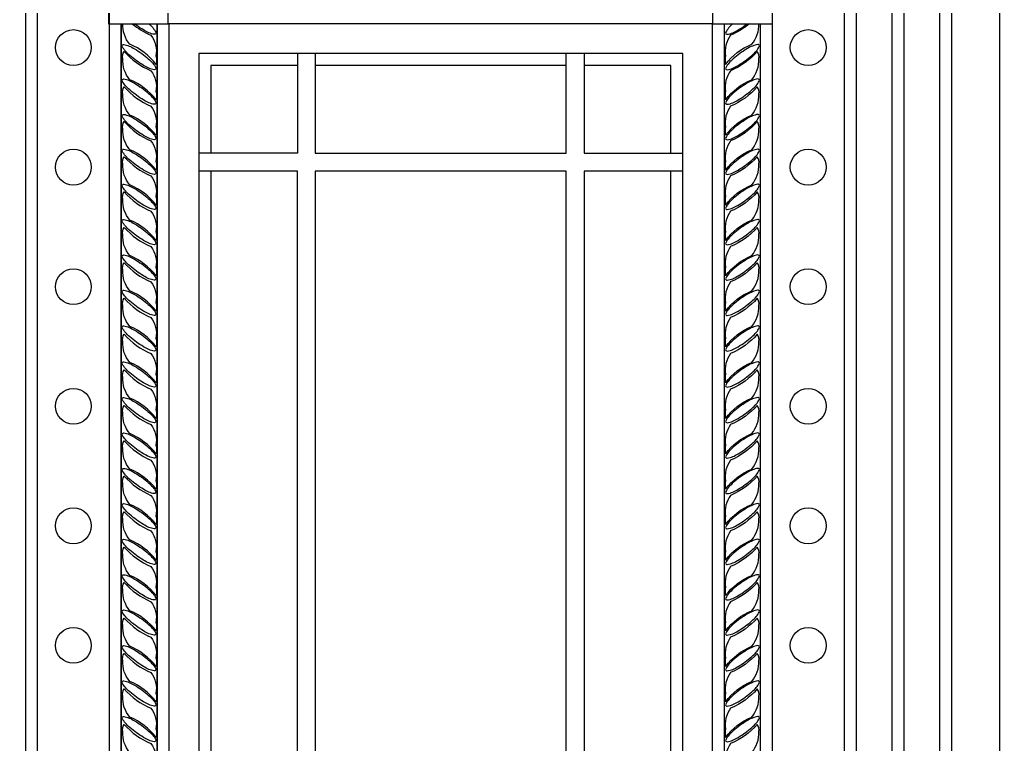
# Model space of a CAD drawing. Header units: metres. Extents: x 44449 to 46091, y 575 to 3618.
# Drawn here: x 45270 to 46091, y 1953 to 2560 of the extents above; entities that cross this region are included whole.
import ezdxf

# ---------------------------------------------------------------- set-up
doc = ezdxf.new("R2010")
doc.units = ezdxf.units.M
for name, color, linetype in [('1', 3, 'Continuous'), ('6', 3, 'Continuous'), ('7', 7, 'Continuous')]:
    doc.layers.add(name, color=color, linetype=linetype)

# ---------------------------------------------------------------- blocks, each defined once
blk = doc.blocks.new('FH01F017')
at = {"layer": '1'}
for p, q in [((1072.5, 2612.96), (1072.5, 169)), ((1176.5, 1098.5), (1176.5, 2574)), ((1176.5, 2574), (1176.5, 1098.5)), ((1215.5, 1098.5), (1215.5, 2574)), ((1215.5, 2574), (1215.5, 1098.5)), ((1833, 1098.5), (1833, 2574)), ((1872, 1098.5), (1872, 2574))]:
    blk.add_line(p, q, dxfattribs=at)
for points in [[(52, 0), (52, 3646.24, -0.18), (2080, 3646.24), (2080, 0)], [(65, 0), (65, 3637.28, -0.18), (2067, 3637.28), (2067, 0)], [(104, 0), (104, 3610.22, -0.18), (2028, 3610.22), (2028, 0)], [(117, 0), (117, 3601.14, -0.18), (2015, 3601.14), (2015, 0)]]:
    blk.add_lwpolyline(points, format="xyb", dxfattribs=at)
for points in [[(169, 0), (169, 2717), (1963, 2717), (1963, 0)], [(1368.25, 2528.5), (1274, 2528.5), (1274, 2433.18)], [(1660.75, 2528.5), (1387.75, 2528.5)], [(1774.5, 2433.18), (1774.5, 2528.5), (1680.25, 2528.5)], [(1274, 2413.68), (1274, 1258.82)], [(1774.5, 1258.82), (1774.5, 2413.68)]]:
    blk.add_lwpolyline(points, dxfattribs=at)
for centre in [(1124.5, 2548), (1924, 2548), (1124.5, 2418), (1924, 2418), (1124.5, 2288), (1924, 2288), (1124.5, 2158), (1924, 2158), (1124.5, 2028), (1924, 2028), (1124.5, 1898), (1924, 1898)]:
    blk.add_circle(centre, 19.5, dxfattribs=at)
at = {"layer": '6'}
for points in [[(1214.37, 2539.18, -0.1), (1214.54, 2529.72, 0.13), (1186.01, 2551.62, -0.19), (1178.19, 2574, -0.19)], [(1188.5, 2574, 0.07), (1208.9, 2561.41, -0.21), (1214.37, 2538.84)], [(1206.52, 2574, -0.03), (1210.78, 2569.73, -0.07), (1214.18, 2564.67, -0.28), (1214.04, 2563.07, -0.28), (1212.57, 2562.45, -0.07), (1206.7, 2564.1, -0.03), (1200.77, 2567.14, -0.02), (1193.08, 2572.21, -0.01), (1190.68, 2574, -0.01)], [(1834.13, 2539.18, 0.1), (1833.96, 2529.72, -0.13), (1862.49, 2551.62, 0.19), (1870.31, 2574, 0.19)], [(1860, 2574, -0.07), (1839.6, 2561.41, 0.21), (1834.13, 2538.84)], [(1841.98, 2574, 0.03), (1837.72, 2569.73, 0.07), (1834.32, 2564.67, 0.28), (1834.46, 2563.07, 0.28), (1835.93, 2562.45, 0.07), (1841.8, 2564.1, 0.03), (1847.73, 2567.14, 0.02), (1855.42, 2572.21, 0.01), (1857.82, 2574, 0.01)], [(1214.37, 2500.63, -0.1), (1214.54, 2491.17, 0.13), (1186.01, 2513.08, -0.19), (1178.21, 2535.98, -0.23), (1179.87, 2543.78, 0.11), (1208.9, 2522.87, -0.21), (1214.37, 2500.3)], [(1834.13, 2500.63, 0.1), (1833.96, 2491.17, -0.13), (1862.49, 2513.08, 0.19), (1870.29, 2535.98, 0.23), (1868.63, 2543.78, -0.11), (1839.6, 2522.87, 0.21), (1834.13, 2500.3)], [(1214.37, 2462.09, -0.1), (1214.54, 2452.63, 0.13), (1186.01, 2474.54, -0.19), (1178.21, 2497.44, -0.23), (1179.87, 2505.24, 0.11), (1208.9, 2484.33, -0.21), (1214.37, 2461.76)], [(1834.13, 2462.09, 0.1), (1833.96, 2452.63, -0.13), (1862.49, 2474.54, 0.19), (1870.29, 2497.44, 0.23), (1868.63, 2505.24, -0.11), (1839.6, 2484.33, 0.21), (1834.13, 2461.76)], [(1214.37, 2424.34, -0.1), (1214.54, 2414.88, 0.13), (1186.01, 2436.79, -0.19), (1178.21, 2459.69, -0.23), (1179.87, 2467.49, 0.11), (1208.9, 2446.58, -0.21), (1214.37, 2424.01)], [(1834.13, 2424.34, 0.1), (1833.96, 2414.88, -0.13), (1862.49, 2436.79, 0.19), (1870.29, 2459.69, 0.23), (1868.63, 2467.49, -0.11), (1839.6, 2446.58, 0.21), (1834.13, 2424.01)], [(1214.37, 2386.2, -0.1), (1214.54, 2376.74, 0.13), (1186.01, 2398.65, -0.19), (1178.21, 2421.55, -0.23), (1179.87, 2429.35, 0.11), (1208.9, 2408.44, -0.21), (1214.37, 2385.87)], [(1834.13, 2386.2, 0.1), (1833.96, 2376.74, -0.13), (1862.49, 2398.65, 0.19), (1870.29, 2421.55, 0.23), (1868.63, 2429.35, -0.11), (1839.6, 2408.44, 0.21), (1834.13, 2385.87)], [(1214.37, 2347.86, -0.1), (1214.54, 2338.4, 0.13), (1186.01, 2360.3, -0.19), (1178.21, 2383.21, -0.23), (1179.87, 2391.01, 0.11), (1208.9, 2370.09, -0.21), (1214.37, 2347.52)], [(1834.13, 2347.86, 0.1), (1833.96, 2338.4, -0.13), (1862.49, 2360.3, 0.19), (1870.29, 2383.21, 0.23), (1868.63, 2391.01, -0.11), (1839.6, 2370.09, 0.21), (1834.13, 2347.52)], [(1214.37, 2309.31, -0.1), (1214.54, 2299.85, 0.13), (1186.01, 2321.76, -0.19), (1178.21, 2344.66, -0.23), (1179.87, 2352.46, 0.11), (1208.9, 2331.55, -0.21), (1214.37, 2308.98)], [(1834.13, 2309.31, 0.1), (1833.96, 2299.85, -0.13), (1862.49, 2321.76, 0.19), (1870.29, 2344.66, 0.23), (1868.63, 2352.46, -0.11), (1839.6, 2331.55, 0.21), (1834.13, 2308.98)], [(1214.37, 2270.97, -0.1), (1214.54, 2261.51, 0.13), (1186.01, 2283.42, -0.19), (1178.21, 2306.32, -0.23), (1179.87, 2314.12, 0.11), (1208.9, 2293.21, -0.21), (1214.37, 2270.64)], [(1834.13, 2270.97, 0.1), (1833.96, 2261.51, -0.13), (1862.49, 2283.42, 0.19), (1870.29, 2306.32, 0.23), (1868.63, 2314.12, -0.11), (1839.6, 2293.21, 0.21), (1834.13, 2270.64)], [(1214.37, 2232.23, -0.1), (1214.54, 2222.77, 0.13), (1186.01, 2244.67, -0.19), (1178.21, 2267.57, -0.23), (1179.87, 2275.37, 0.11), (1208.9, 2254.46, -0.21), (1214.37, 2231.89)], [(1834.13, 2232.23, 0.1), (1833.96, 2222.77, -0.13), (1862.49, 2244.67, 0.19), (1870.29, 2267.57, 0.23), (1868.63, 2275.37, -0.11), (1839.6, 2254.46, 0.21), (1834.13, 2231.89)], [(1214.37, 2193.08, -0.1), (1214.54, 2183.62, 0.13), (1186.01, 2205.53, -0.19), (1178.21, 2228.43, -0.23), (1179.87, 2236.23, 0.11), (1208.9, 2215.32, -0.21), (1214.37, 2192.75)], [(1834.13, 2193.08, 0.1), (1833.96, 2183.62, -0.13), (1862.49, 2205.53, 0.19), (1870.29, 2228.43, 0.23), (1868.63, 2236.23, -0.11), (1839.6, 2215.32, 0.21), (1834.13, 2192.75)], [(1214.37, 2154.34, -0.1), (1214.54, 2144.88, 0.13), (1186.01, 2166.79, -0.19), (1178.21, 2189.69, -0.23), (1179.87, 2197.49, 0.11), (1208.9, 2176.58, -0.21), (1214.37, 2154.01)], [(1834.13, 2154.34, 0.1), (1833.96, 2144.88, -0.13), (1862.49, 2166.79, 0.19), (1870.29, 2189.69, 0.23), (1868.63, 2197.49, -0.11), (1839.6, 2176.58, 0.21), (1834.13, 2154.01)], [(1214.37, 2115.8, -0.1), (1214.54, 2106.34, 0.13), (1186.01, 2128.24, -0.19), (1178.21, 2151.15, -0.23), (1179.87, 2158.95, 0.11), (1208.9, 2138.03, -0.21), (1214.37, 2115.46)], [(1834.13, 2115.8, 0.1), (1833.96, 2106.34, -0.13), (1862.49, 2128.24, 0.19), (1870.29, 2151.15, 0.23), (1868.63, 2158.95, -0.11), (1839.6, 2138.03, 0.21), (1834.13, 2115.46)], [(1214.37, 2077.25, -0.1), (1214.54, 2067.79, 0.13), (1186.01, 2089.7, -0.19), (1178.21, 2112.6, -0.23), (1179.87, 2120.4, 0.11), (1208.9, 2099.49, -0.21), (1214.37, 2076.92)], [(1834.13, 2077.25, 0.1), (1833.96, 2067.79, -0.13), (1862.49, 2089.7, 0.19), (1870.29, 2112.6, 0.23), (1868.63, 2120.4, -0.11), (1839.6, 2099.49, 0.21), (1834.13, 2076.92)], [(1214.37, 2038.91, -0.1), (1214.54, 2029.45, 0.13), (1186.01, 2051.36, -0.19), (1178.21, 2074.26, -0.23), (1179.87, 2082.06, 0.11), (1208.9, 2061.15, -0.21), (1214.37, 2038.58)], [(1834.13, 2038.91, 0.1), (1833.96, 2029.45, -0.13), (1862.49, 2051.36, 0.19), (1870.29, 2074.26, 0.23), (1868.63, 2082.06, -0.11), (1839.6, 2061.15, 0.21), (1834.13, 2038.58)], [(1214.37, 2000.17, -0.1), (1214.54, 1990.71, 0.13), (1186.01, 2012.61, -0.19), (1178.21, 2035.52, -0.23), (1179.87, 2043.32, 0.11), (1208.9, 2022.4, -0.21), (1214.37, 1999.83)], [(1834.13, 2000.17, 0.1), (1833.96, 1990.71, -0.13), (1862.49, 2012.61, 0.19), (1870.29, 2035.52, 0.23), (1868.63, 2043.32, -0.11), (1839.6, 2022.4, 0.21), (1834.13, 1999.83)], [(1214.37, 1961.62, -0.1), (1214.54, 1952.16, 0.13), (1186.01, 1974.07, -0.19), (1178.21, 1996.97, -0.23), (1179.87, 2004.77, 0.11), (1208.9, 1983.86, -0.21), (1214.37, 1961.29)], [(1834.13, 1961.62, 0.1), (1833.96, 1952.16, -0.13), (1862.49, 1974.07, 0.19), (1870.29, 1996.97, 0.23), (1868.63, 2004.77, -0.11), (1839.6, 1983.86, 0.21), (1834.13, 1961.29)], [(1214.37, 1923.28, -0.1), (1214.54, 1913.82, 0.13), (1186.01, 1935.73, -0.19), (1178.21, 1958.63, -0.23), (1179.87, 1966.43, 0.11), (1208.9, 1945.52, -0.21), (1214.37, 1922.95)], [(1834.13, 1923.28, 0.1), (1833.96, 1913.82, -0.13), (1862.49, 1935.73, 0.19), (1870.29, 1958.63, 0.23), (1868.63, 1966.43, -0.11), (1839.6, 1945.52, 0.21), (1834.13, 1922.95)], [(1214.37, 1884.54, -0.1), (1214.54, 1875.08, 0.13), (1186.01, 1896.98, -0.19), (1178.21, 1919.88, -0.23), (1179.87, 1927.68, 0.11), (1208.9, 1906.77, -0.21), (1214.37, 1884.2)], [(1834.13, 1884.54, 0.1), (1833.96, 1875.08, -0.13), (1862.49, 1896.98, 0.19), (1870.29, 1919.88, 0.23), (1868.63, 1927.68, -0.11), (1839.6, 1906.77, 0.21), (1834.13, 1884.2)], [(1214.37, 1846.19, -0.1), (1214.54, 1836.73, 0.13), (1186.01, 1858.64, -0.19), (1178.21, 1881.54, -0.23), (1179.87, 1889.34, 0.11), (1208.9, 1868.43, -0.21), (1214.37, 1845.86)], [(1834.13, 1846.19, 0.1), (1833.96, 1836.73, -0.13), (1862.49, 1858.64, 0.19), (1870.29, 1881.54, 0.23), (1868.63, 1889.34, -0.11), (1839.6, 1868.43, 0.21), (1834.13, 1845.86)], [(1214.37, 1807.45, -0.1), (1214.54, 1797.99, 0.13), (1186.01, 1819.9, -0.19), (1178.21, 1842.8, -0.23), (1179.87, 1850.6, 0.11), (1208.9, 1829.69, -0.21), (1214.37, 1807.12)], [(1834.13, 1807.45, 0.1), (1833.96, 1797.99, -0.13), (1862.49, 1819.9, 0.19), (1870.29, 1842.8, 0.23), (1868.63, 1850.6, -0.11), (1839.6, 1829.69, 0.21), (1834.13, 1807.12)], [(1214.37, 1768.91, -0.1), (1214.54, 1759.45, 0.13), (1186.01, 1781.35, -0.19), (1178.21, 1804.25, -0.23), (1179.87, 1812.05, 0.11), (1208.9, 1791.14, -0.21), (1214.37, 1768.57)], [(1834.13, 1768.91, 0.1), (1833.96, 1759.45, -0.13), (1862.49, 1781.35, 0.19), (1870.29, 1804.25, 0.23), (1868.63, 1812.05, -0.11), (1839.6, 1791.14, 0.21), (1834.13, 1768.57)]]:
    blk.add_lwpolyline(points, format="xyb", dxfattribs=at)
for points in [[(1214.04, 2524.53, -0.28), (1212.57, 2523.9, -0.07), (1206.7, 2525.56, -0.03), (1200.77, 2528.6, -0.02), (1193.08, 2533.66, -0.02), (1185.87, 2539.41, -0.03), (1181.14, 2544.1, -0.07), (1177.74, 2549.16, -0.28), (1177.88, 2550.75, -0.28), (1179.35, 2551.38, -0.07), (1185.21, 2549.72, -0.03), (1191.14, 2546.68, -0.02), (1198.84, 2541.62, -0.02), (1206.05, 2535.87, -0.03), (1210.78, 2531.18, -0.07), (1214.18, 2526.12, -0.28)], [(1834.46, 2524.53, 0.28), (1835.93, 2523.9, 0.07), (1841.8, 2525.56, 0.03), (1847.73, 2528.6, 0.02), (1855.42, 2533.66, 0.02), (1862.63, 2539.41, 0.03), (1867.36, 2544.1, 0.07), (1870.76, 2549.16, 0.28), (1870.62, 2550.75, 0.28), (1869.15, 2551.38, 0.07), (1863.29, 2549.72, 0.03), (1857.36, 2546.68, 0.02), (1849.66, 2541.62, 0.02), (1842.45, 2535.87, 0.03), (1837.72, 2531.18, 0.07), (1834.32, 2526.12, 0.28)], [(1214.04, 2487.02, -0.28), (1212.57, 2486.4, -0.07), (1206.7, 2488.05, -0.03), (1200.77, 2491.09, -0.02), (1193.08, 2496.16, -0.02), (1185.87, 2501.9, -0.03), (1181.14, 2506.59, -0.07), (1177.74, 2511.65, -0.28), (1177.88, 2513.24, -0.28), (1179.35, 2513.87, -0.07), (1185.21, 2512.22, -0.03), (1191.14, 2509.18, -0.02), (1198.84, 2504.11, -0.02), (1206.05, 2498.37, -0.03), (1210.78, 2493.68, -0.07), (1214.18, 2488.62, -0.28)], [(1834.46, 2487.02, 0.28), (1835.93, 2486.4, 0.07), (1841.8, 2488.05, 0.03), (1847.73, 2491.09, 0.02), (1855.42, 2496.16, 0.02), (1862.63, 2501.9, 0.03), (1867.36, 2506.59, 0.07), (1870.76, 2511.65, 0.28), (1870.62, 2513.24, 0.28), (1869.15, 2513.87, 0.07), (1863.29, 2512.22, 0.03), (1857.36, 2509.18, 0.02), (1849.66, 2504.11, 0.02), (1842.45, 2498.37, 0.03), (1837.72, 2493.68, 0.07), (1834.32, 2488.62, 0.28)], [(1214.04, 2448.48, -0.28), (1212.57, 2447.85, -0.07), (1206.7, 2449.51, -0.03), (1200.77, 2452.55, -0.02), (1193.08, 2457.61, -0.02), (1185.87, 2463.36, -0.03), (1181.14, 2468.05, -0.07), (1177.74, 2473.11, -0.28), (1177.88, 2474.7, -0.28), (1179.35, 2475.33, -0.07), (1185.21, 2473.67, -0.03), (1191.14, 2470.63, -0.02), (1198.84, 2465.57, -0.02), (1206.05, 2459.82, -0.03), (1210.78, 2455.13, -0.07), (1214.18, 2450.07, -0.28)], [(1834.46, 2448.48, 0.28), (1835.93, 2447.85, 0.07), (1841.8, 2449.51, 0.03), (1847.73, 2452.55, 0.02), (1855.42, 2457.61, 0.02), (1862.63, 2463.36, 0.03), (1867.36, 2468.05, 0.07), (1870.76, 2473.11, 0.28), (1870.62, 2474.7, 0.28), (1869.15, 2475.33, 0.07), (1863.29, 2473.67, 0.03), (1857.36, 2470.63, 0.02), (1849.66, 2465.57, 0.02), (1842.45, 2459.82, 0.03), (1837.72, 2455.13, 0.07), (1834.32, 2450.07, 0.28)], [(1214.04, 2410.74, -0.28), (1212.57, 2410.11, -0.07), (1206.7, 2411.76, -0.03), (1200.77, 2414.8, -0.02), (1193.08, 2419.87, -0.02), (1185.87, 2425.61, -0.03), (1181.14, 2430.3, -0.07), (1177.74, 2435.36, -0.28), (1177.88, 2436.96, -0.28), (1179.35, 2437.58, -0.07), (1185.21, 2435.93, -0.03), (1191.14, 2432.89, -0.02), (1198.84, 2427.82, -0.02), (1206.05, 2422.08, -0.03), (1210.78, 2417.39, -0.07), (1214.18, 2412.33, -0.28)], [(1834.46, 2410.74, 0.28), (1835.93, 2410.11, 0.07), (1841.8, 2411.76, 0.03), (1847.73, 2414.8, 0.02), (1855.42, 2419.87, 0.02), (1862.63, 2425.61, 0.03), (1867.36, 2430.3, 0.07), (1870.76, 2435.36, 0.28), (1870.62, 2436.96, 0.28), (1869.15, 2437.58, 0.07), (1863.29, 2435.93, 0.03), (1857.36, 2432.89, 0.02), (1849.66, 2427.82, 0.02), (1842.45, 2422.08, 0.03), (1837.72, 2417.39, 0.07), (1834.32, 2412.33, 0.28)], [(1214.04, 2372.59, -0.28), (1212.57, 2371.97, -0.07), (1206.7, 2373.62, -0.03), (1200.77, 2376.66, -0.02), (1193.08, 2381.73, -0.02), (1185.87, 2387.47, -0.03), (1181.14, 2392.16, -0.07), (1177.74, 2397.22, -0.28), (1177.88, 2398.81, -0.28), (1179.35, 2399.44, -0.07), (1185.21, 2397.78, -0.03), (1191.14, 2394.74, -0.02), (1198.84, 2389.68, -0.02), (1206.05, 2383.94, -0.03), (1210.78, 2379.24, -0.07), (1214.18, 2374.19, -0.28)], [(1834.46, 2372.59, 0.28), (1835.93, 2371.97, 0.07), (1841.8, 2373.62, 0.03), (1847.73, 2376.66, 0.02), (1855.42, 2381.73, 0.02), (1862.63, 2387.47, 0.03), (1867.36, 2392.16, 0.07), (1870.76, 2397.22, 0.28), (1870.62, 2398.81, 0.28), (1869.15, 2399.44, 0.07), (1863.29, 2397.78, 0.03), (1857.36, 2394.74, 0.02), (1849.66, 2389.68, 0.02), (1842.45, 2383.94, 0.03), (1837.72, 2379.24, 0.07), (1834.32, 2374.19, 0.28)], [(1214.04, 2334.25, -0.28), (1212.57, 2333.62, -0.07), (1206.7, 2335.28, -0.03), (1200.77, 2338.32, -0.02), (1193.08, 2343.38, -0.02), (1185.87, 2349.12, -0.03), (1181.14, 2353.82, -0.07), (1177.74, 2358.87, -0.28), (1177.88, 2360.47, -0.28), (1179.35, 2361.1, -0.07), (1185.21, 2359.44, -0.03), (1191.14, 2356.4, -0.02), (1198.84, 2351.34, -0.02), (1206.05, 2345.59, -0.03), (1210.78, 2340.9, -0.07), (1214.18, 2335.84, -0.28)], [(1834.46, 2334.25, 0.28), (1835.93, 2333.62, 0.07), (1841.8, 2335.28, 0.03), (1847.73, 2338.32, 0.02), (1855.42, 2343.38, 0.02), (1862.63, 2349.12, 0.03), (1867.36, 2353.82, 0.07), (1870.76, 2358.87, 0.28), (1870.62, 2360.47, 0.28), (1869.15, 2361.1, 0.07), (1863.29, 2359.44, 0.03), (1857.36, 2356.4, 0.02), (1849.66, 2351.34, 0.02), (1842.45, 2345.59, 0.03), (1837.72, 2340.9, 0.07), (1834.32, 2335.84, 0.28)], [(1214.04, 2295.7, -0.28), (1212.57, 2295.08, -0.07), (1206.7, 2296.73, -0.03), (1200.77, 2299.77, -0.02), (1193.08, 2304.84, -0.02), (1185.87, 2310.58, -0.03), (1181.14, 2315.27, -0.07), (1177.74, 2320.33, -0.28), (1177.88, 2321.93, -0.28), (1179.35, 2322.55, -0.07), (1185.21, 2320.9, -0.03), (1191.14, 2317.86, -0.02), (1198.84, 2312.79, -0.02), (1206.05, 2307.05, -0.03), (1210.78, 2302.36, -0.07), (1214.18, 2297.3, -0.28)], [(1834.46, 2295.7, 0.28), (1835.93, 2295.08, 0.07), (1841.8, 2296.73, 0.03), (1847.73, 2299.77, 0.02), (1855.42, 2304.84, 0.02), (1862.63, 2310.58, 0.03), (1867.36, 2315.27, 0.07), (1870.76, 2320.33, 0.28), (1870.62, 2321.93, 0.28), (1869.15, 2322.55, 0.07), (1863.29, 2320.9, 0.03), (1857.36, 2317.86, 0.02), (1849.66, 2312.79, 0.02), (1842.45, 2307.05, 0.03), (1837.72, 2302.36, 0.07), (1834.32, 2297.3, 0.28)], [(1214.04, 2257.36, -0.28), (1212.57, 2256.73, -0.07), (1206.7, 2258.39, -0.03), (1200.77, 2261.43, -0.02), (1193.08, 2266.49, -0.02), (1185.87, 2272.24, -0.03), (1181.14, 2276.93, -0.07), (1177.74, 2281.99, -0.28), (1177.88, 2283.58, -0.28), (1179.35, 2284.21, -0.07), (1185.21, 2282.55, -0.03), (1191.14, 2279.51, -0.02), (1198.84, 2274.45, -0.02), (1206.05, 2268.71, -0.03), (1210.78, 2264.01, -0.07), (1214.18, 2258.96, -0.28)], [(1834.46, 2257.36, 0.28), (1835.93, 2256.73, 0.07), (1841.8, 2258.39, 0.03), (1847.73, 2261.43, 0.02), (1855.42, 2266.49, 0.02), (1862.63, 2272.24, 0.03), (1867.36, 2276.93, 0.07), (1870.76, 2281.99, 0.28), (1870.62, 2283.58, 0.28), (1869.15, 2284.21, 0.07), (1863.29, 2282.55, 0.03), (1857.36, 2279.51, 0.02), (1849.66, 2274.45, 0.02), (1842.45, 2268.71, 0.03), (1837.72, 2264.01, 0.07), (1834.32, 2258.96, 0.28)], [(1214.04, 2218.62, -0.28), (1212.57, 2217.99, -0.07), (1206.7, 2219.65, -0.03), (1200.77, 2222.69, -0.02), (1193.08, 2227.75, -0.02), (1185.87, 2233.49, -0.03), (1181.14, 2238.19, -0.07), (1177.74, 2243.24, -0.28), (1177.88, 2244.84, -0.28), (1179.35, 2245.46, -0.07), (1185.21, 2243.81, -0.03), (1191.14, 2240.77, -0.02), (1198.84, 2235.7, -0.02), (1206.05, 2229.96, -0.03), (1210.78, 2225.27, -0.07), (1214.18, 2220.21, -0.28)], [(1834.46, 2218.62, 0.28), (1835.93, 2217.99, 0.07), (1841.8, 2219.65, 0.03), (1847.73, 2222.69, 0.02), (1855.42, 2227.75, 0.02), (1862.63, 2233.49, 0.03), (1867.36, 2238.19, 0.07), (1870.76, 2243.24, 0.28), (1870.62, 2244.84, 0.28), (1869.15, 2245.46, 0.07), (1863.29, 2243.81, 0.03), (1857.36, 2240.77, 0.02), (1849.66, 2235.7, 0.02), (1842.45, 2229.96, 0.03), (1837.72, 2225.27, 0.07), (1834.32, 2220.21, 0.28)], [(1214.04, 2179.47, -0.28), (1212.57, 2178.85, -0.07), (1206.7, 2180.5, -0.03), (1200.77, 2183.54, -0.02), (1193.08, 2188.61, -0.02), (1185.87, 2194.35, -0.03), (1181.14, 2199.04, -0.07), (1177.74, 2204.1, -0.28), (1177.88, 2205.7, -0.28), (1179.35, 2206.32, -0.07), (1185.21, 2204.67, -0.03), (1191.14, 2201.63, -0.02), (1198.84, 2196.56, -0.02), (1206.05, 2190.82, -0.03), (1210.78, 2186.13, -0.07), (1214.18, 2181.07, -0.28)], [(1834.46, 2179.47, 0.28), (1835.93, 2178.85, 0.07), (1841.8, 2180.5, 0.03), (1847.73, 2183.54, 0.02), (1855.42, 2188.61, 0.02), (1862.63, 2194.35, 0.03), (1867.36, 2199.04, 0.07), (1870.76, 2204.1, 0.28), (1870.62, 2205.7, 0.28), (1869.15, 2206.32, 0.07), (1863.29, 2204.67, 0.03), (1857.36, 2201.63, 0.02), (1849.66, 2196.56, 0.02), (1842.45, 2190.82, 0.03), (1837.72, 2186.13, 0.07), (1834.32, 2181.07, 0.28)], [(1214.04, 2140.73, -0.28), (1212.57, 2140.11, -0.07), (1206.7, 2141.76, -0.03), (1200.77, 2144.8, -0.02), (1193.08, 2149.87, -0.02), (1185.87, 2155.61, -0.03), (1181.14, 2160.3, -0.07), (1177.74, 2165.36, -0.28), (1177.88, 2166.95, -0.28), (1179.35, 2167.58, -0.07), (1185.21, 2165.92, -0.03), (1191.14, 2162.88, -0.02), (1198.84, 2157.82, -0.02), (1206.05, 2152.08, -0.03), (1210.78, 2147.38, -0.07), (1214.18, 2142.33, -0.28)], [(1834.46, 2140.73, 0.28), (1835.93, 2140.11, 0.07), (1841.8, 2141.76, 0.03), (1847.73, 2144.8, 0.02), (1855.42, 2149.87, 0.02), (1862.63, 2155.61, 0.03), (1867.36, 2160.3, 0.07), (1870.76, 2165.36, 0.28), (1870.62, 2166.95, 0.28), (1869.15, 2167.58, 0.07), (1863.29, 2165.92, 0.03), (1857.36, 2162.88, 0.02), (1849.66, 2157.82, 0.02), (1842.45, 2152.08, 0.03), (1837.72, 2147.38, 0.07), (1834.32, 2142.33, 0.28)], [(1214.04, 2102.19, -0.28), (1212.57, 2101.56, -0.07), (1206.7, 2103.22, -0.03), (1200.77, 2106.26, -0.02), (1193.08, 2111.32, -0.02), (1185.87, 2117.06, -0.03), (1181.14, 2121.76, -0.07), (1177.74, 2126.81, -0.28), (1177.88, 2128.41, -0.28), (1179.35, 2129.04, -0.07), (1185.21, 2127.38, -0.03), (1191.14, 2124.34, -0.02), (1198.84, 2119.28, -0.02), (1206.05, 2113.53, -0.03), (1210.78, 2108.84, -0.07), (1214.18, 2103.78, -0.28)], [(1834.46, 2102.19, 0.28), (1835.93, 2101.56, 0.07), (1841.8, 2103.22, 0.03), (1847.73, 2106.26, 0.02), (1855.42, 2111.32, 0.02), (1862.63, 2117.06, 0.03), (1867.36, 2121.76, 0.07), (1870.76, 2126.81, 0.28), (1870.62, 2128.41, 0.28), (1869.15, 2129.04, 0.07), (1863.29, 2127.38, 0.03), (1857.36, 2124.34, 0.02), (1849.66, 2119.28, 0.02), (1842.45, 2113.53, 0.03), (1837.72, 2108.84, 0.07), (1834.32, 2103.78, 0.28)], [(1214.04, 2063.64, -0.28), (1212.57, 2063.02, -0.07), (1206.7, 2064.67, -0.03), (1200.77, 2067.71, -0.02), (1193.08, 2072.78, -0.02), (1185.87, 2078.52, -0.03), (1181.14, 2083.21, -0.07), (1177.74, 2088.27, -0.28), (1177.88, 2089.87, -0.28), (1179.35, 2090.49, -0.07), (1185.21, 2088.84, -0.03), (1191.14, 2085.8, -0.02), (1198.84, 2080.73, -0.02), (1206.05, 2074.99, -0.03), (1210.78, 2070.3, -0.07), (1214.18, 2065.24, -0.28)], [(1834.46, 2063.64, 0.28), (1835.93, 2063.02, 0.07), (1841.8, 2064.67, 0.03), (1847.73, 2067.71, 0.02), (1855.42, 2072.78, 0.02), (1862.63, 2078.52, 0.03), (1867.36, 2083.21, 0.07), (1870.76, 2088.27, 0.28), (1870.62, 2089.87, 0.28), (1869.15, 2090.49, 0.07), (1863.29, 2088.84, 0.03), (1857.36, 2085.8, 0.02), (1849.66, 2080.73, 0.02), (1842.45, 2074.99, 0.03), (1837.72, 2070.3, 0.07), (1834.32, 2065.24, 0.28)], [(1214.04, 2025.3, -0.28), (1212.57, 2024.67, -0.07), (1206.7, 2026.33, -0.03), (1200.77, 2029.37, -0.02), (1193.08, 2034.43, -0.02), (1185.87, 2040.18, -0.03), (1181.14, 2044.87, -0.07), (1177.74, 2049.93, -0.28), (1177.88, 2051.52, -0.28), (1179.35, 2052.15, -0.07), (1185.21, 2050.49, -0.03), (1191.14, 2047.45, -0.02), (1198.84, 2042.39, -0.02), (1206.05, 2036.65, -0.03), (1210.78, 2031.95, -0.07), (1214.18, 2026.9, -0.28)], [(1834.46, 2025.3, 0.28), (1835.93, 2024.67, 0.07), (1841.8, 2026.33, 0.03), (1847.73, 2029.37, 0.02), (1855.42, 2034.43, 0.02), (1862.63, 2040.18, 0.03), (1867.36, 2044.87, 0.07), (1870.76, 2049.93, 0.28), (1870.62, 2051.52, 0.28), (1869.15, 2052.15, 0.07), (1863.29, 2050.49, 0.03), (1857.36, 2047.45, 0.02), (1849.66, 2042.39, 0.02), (1842.45, 2036.65, 0.03), (1837.72, 2031.95, 0.07), (1834.32, 2026.9, 0.28)], [(1214.04, 1986.56, -0.28), (1212.57, 1985.93, -0.07), (1206.7, 1987.59, -0.03), (1200.77, 1990.63, -0.02), (1193.08, 1995.69, -0.02), (1185.87, 2001.43, -0.03), (1181.14, 2006.13, -0.07), (1177.74, 2011.18, -0.28), (1177.88, 2012.78, -0.28), (1179.35, 2013.41, -0.07), (1185.21, 2011.75, -0.03), (1191.14, 2008.71, -0.02), (1198.84, 2003.65, -0.02), (1206.05, 1997.9, -0.03), (1210.78, 1993.21, -0.07), (1214.18, 1988.15, -0.28)], [(1214.04, 1986.56, -0.28), (1212.57, 1985.93, -0.07), (1206.7, 1987.59, -0.03), (1200.77, 1990.63, -0.02), (1193.08, 1995.69, -0.02), (1185.87, 2001.43, -0.03), (1181.14, 2006.13, -0.07), (1177.74, 2011.18, -0.28), (1177.88, 2012.78, -0.28), (1179.35, 2013.41, -0.07), (1185.21, 2011.75, -0.03), (1191.14, 2008.71, -0.02), (1198.84, 2003.65, -0.02), (1206.05, 1997.9, -0.03), (1210.78, 1993.21, -0.07), (1214.18, 1988.15, -0.28)], [(1834.46, 1986.56, 0.28), (1835.93, 1985.93, 0.07), (1841.8, 1987.59, 0.03), (1847.73, 1990.63, 0.02), (1855.42, 1995.69, 0.02), (1862.63, 2001.43, 0.03), (1867.36, 2006.13, 0.07), (1870.76, 2011.18, 0.28), (1870.62, 2012.78, 0.28), (1869.15, 2013.41, 0.07), (1863.29, 2011.75, 0.03), (1857.36, 2008.71, 0.02), (1849.66, 2003.65, 0.02), (1842.45, 1997.9, 0.03), (1837.72, 1993.21, 0.07), (1834.32, 1988.15, 0.28)], [(1834.46, 1986.56, 0.28), (1835.93, 1985.93, 0.07), (1841.8, 1987.59, 0.03), (1847.73, 1990.63, 0.02), (1855.42, 1995.69, 0.02), (1862.63, 2001.43, 0.03), (1867.36, 2006.13, 0.07), (1870.76, 2011.18, 0.28), (1870.62, 2012.78, 0.28), (1869.15, 2013.41, 0.07), (1863.29, 2011.75, 0.03), (1857.36, 2008.71, 0.02), (1849.66, 2003.65, 0.02), (1842.45, 1997.9, 0.03), (1837.72, 1993.21, 0.07), (1834.32, 1988.15, 0.28)], [(1214.04, 1948.01, -0.28), (1212.57, 1947.39, -0.07), (1206.7, 1949.04, -0.03), (1200.77, 1952.08, -0.02), (1193.08, 1957.15, -0.02), (1185.87, 1962.89, -0.03), (1181.14, 1967.58, -0.07), (1177.74, 1972.64, -0.28), (1177.88, 1974.24, -0.28), (1179.35, 1974.86, -0.07), (1185.21, 1973.21, -0.03), (1191.14, 1970.17, -0.02), (1198.84, 1965.1, -0.02), (1206.05, 1959.36, -0.03), (1210.78, 1954.67, -0.07), (1214.18, 1949.61, -0.28)], [(1834.46, 1948.01, 0.28), (1835.93, 1947.39, 0.07), (1841.8, 1949.04, 0.03), (1847.73, 1952.08, 0.02), (1855.42, 1957.15, 0.02), (1862.63, 1962.89, 0.03), (1867.36, 1967.58, 0.07), (1870.76, 1972.64, 0.28), (1870.62, 1974.24, 0.28), (1869.15, 1974.86, 0.07), (1863.29, 1973.21, 0.03), (1857.36, 1970.17, 0.02), (1849.66, 1965.1, 0.02), (1842.45, 1959.36, 0.03), (1837.72, 1954.67, 0.07), (1834.32, 1949.61, 0.28)], [(1214.04, 1909.67, -0.28), (1212.57, 1909.04, -0.07), (1206.7, 1910.7, -0.03), (1200.77, 1913.74, -0.02), (1193.08, 1918.8, -0.02), (1185.87, 1924.55, -0.03), (1181.14, 1929.24, -0.07), (1177.74, 1934.3, -0.28), (1177.88, 1935.89, -0.28), (1179.35, 1936.52, -0.07), (1185.21, 1934.86, -0.03), (1191.14, 1931.82, -0.02), (1198.84, 1926.76, -0.02), (1206.05, 1921.02, -0.03), (1210.78, 1916.32, -0.07), (1214.18, 1911.27, -0.28)], [(1834.46, 1909.67, 0.28), (1835.93, 1909.04, 0.07), (1841.8, 1910.7, 0.03), (1847.73, 1913.74, 0.02), (1855.42, 1918.8, 0.02), (1862.63, 1924.55, 0.03), (1867.36, 1929.24, 0.07), (1870.76, 1934.3, 0.28), (1870.62, 1935.89, 0.28), (1869.15, 1936.52, 0.07), (1863.29, 1934.86, 0.03), (1857.36, 1931.82, 0.02), (1849.66, 1926.76, 0.02), (1842.45, 1921.02, 0.03), (1837.72, 1916.32, 0.07), (1834.32, 1911.27, 0.28)], [(1214.04, 1870.93, -0.28), (1212.57, 1870.3, -0.07), (1206.7, 1871.96, -0.03), (1200.77, 1875, -0.02), (1193.08, 1880.06, -0.02), (1185.87, 1885.8, -0.03), (1181.14, 1890.5, -0.07), (1177.74, 1895.55, -0.28), (1177.88, 1897.15, -0.28), (1179.35, 1897.77, -0.07), (1185.21, 1896.12, -0.03), (1191.14, 1893.08, -0.02), (1198.84, 1888.01, -0.02), (1206.05, 1882.27, -0.03), (1210.78, 1877.58, -0.07), (1214.18, 1872.52, -0.28)], [(1834.46, 1870.93, 0.28), (1835.93, 1870.3, 0.07), (1841.8, 1871.96, 0.03), (1847.73, 1875, 0.02), (1855.42, 1880.06, 0.02), (1862.63, 1885.8, 0.03), (1867.36, 1890.5, 0.07), (1870.76, 1895.55, 0.28), (1870.62, 1897.15, 0.28), (1869.15, 1897.77, 0.07), (1863.29, 1896.12, 0.03), (1857.36, 1893.08, 0.02), (1849.66, 1888.01, 0.02), (1842.45, 1882.27, 0.03), (1837.72, 1877.58, 0.07), (1834.32, 1872.52, 0.28)], [(1214.04, 1832.58, -0.28), (1212.57, 1831.96, -0.07), (1206.7, 1833.61, -0.03), (1200.77, 1836.65, -0.02), (1193.08, 1841.72, -0.02), (1185.87, 1847.46, -0.03), (1181.14, 1852.15, -0.07), (1177.74, 1857.21, -0.28), (1177.88, 1858.8, -0.28), (1179.35, 1859.43, -0.07), (1185.21, 1857.78, -0.03), (1191.14, 1854.74, -0.02), (1198.84, 1849.67, -0.02), (1206.05, 1843.93, -0.03), (1210.78, 1839.24, -0.07), (1214.18, 1834.18, -0.28)], [(1834.46, 1832.58, 0.28), (1835.93, 1831.96, 0.07), (1841.8, 1833.61, 0.03), (1847.73, 1836.65, 0.02), (1855.42, 1841.72, 0.02), (1862.63, 1847.46, 0.03), (1867.36, 1852.15, 0.07), (1870.76, 1857.21, 0.28), (1870.62, 1858.8, 0.28), (1869.15, 1859.43, 0.07), (1863.29, 1857.78, 0.03), (1857.36, 1854.74, 0.02), (1849.66, 1849.67, 0.02), (1842.45, 1843.93, 0.03), (1837.72, 1839.24, 0.07), (1834.32, 1834.18, 0.28)], [(1214.04, 1793.84, -0.28), (1212.57, 1793.21, -0.07), (1206.7, 1794.87, -0.03), (1200.77, 1797.91, -0.02), (1193.08, 1802.97, -0.02), (1185.87, 1808.72, -0.03), (1181.14, 1813.41, -0.07), (1177.74, 1818.47, -0.28), (1177.88, 1820.06, -0.28), (1179.35, 1820.69, -0.07), (1185.21, 1819.03, -0.03), (1191.14, 1815.99, -0.02), (1198.84, 1810.93, -0.02), (1206.05, 1805.19, -0.03), (1210.78, 1800.49, -0.07), (1214.18, 1795.44, -0.28)], [(1214.04, 1793.84, -0.28), (1212.57, 1793.21, -0.07), (1206.7, 1794.87, -0.03), (1200.77, 1797.91, -0.02), (1193.08, 1802.97, -0.02), (1185.87, 1808.72, -0.03), (1181.14, 1813.41, -0.07), (1177.74, 1818.47, -0.28), (1177.88, 1820.06, -0.28), (1179.35, 1820.69, -0.07), (1185.21, 1819.03, -0.03), (1191.14, 1815.99, -0.02), (1198.84, 1810.93, -0.02), (1206.05, 1805.19, -0.03), (1210.78, 1800.49, -0.07), (1214.18, 1795.44, -0.28)], [(1834.46, 1793.84, 0.28), (1835.93, 1793.21, 0.07), (1841.8, 1794.87, 0.03), (1847.73, 1797.91, 0.02), (1855.42, 1802.97, 0.02), (1862.63, 1808.72, 0.03), (1867.36, 1813.41, 0.07), (1870.76, 1818.47, 0.28), (1870.62, 1820.06, 0.28), (1869.15, 1820.69, 0.07), (1863.29, 1819.03, 0.03), (1857.36, 1815.99, 0.02), (1849.66, 1810.93, 0.02), (1842.45, 1805.19, 0.03), (1837.72, 1800.49, 0.07), (1834.32, 1795.44, 0.28)], [(1834.46, 1793.84, 0.28), (1835.93, 1793.21, 0.07), (1841.8, 1794.87, 0.03), (1847.73, 1797.91, 0.02), (1855.42, 1802.97, 0.02), (1862.63, 1808.72, 0.03), (1867.36, 1813.41, 0.07), (1870.76, 1818.47, 0.28), (1870.62, 1820.06, 0.28), (1869.15, 1820.69, 0.07), (1863.29, 1819.03, 0.03), (1857.36, 1815.99, 0.02), (1849.66, 1810.93, 0.02), (1842.45, 1805.19, 0.03), (1837.72, 1800.49, 0.07), (1834.32, 1795.44, 0.28)]]:
    blk.add_lwpolyline(points, format="xyb", close=True, dxfattribs=at)
at = {"layer": '7'}
for points in [[(0, 0), (0, 3681.77, -0.19), (2132, 3681.77), (2132, 0)], [(156, 0), (156, 3573.7, -0.17), (1976, 3573.7), (1976, 0)], [(1111.5, 26), (1111.5, 136.5), (1085.5, 169), (1085.5, 991.9), (1085.5, 2612.96, 1.15), (1085.5, 2625.96, -0.11), (1105.12, 2677.96), (1111.5, 2717)]]:
    blk.add_lwpolyline(points, format="xyb", dxfattribs=at)
for points in [[(1227.63, 2639), (1162.63, 2639), (1162.63, 2574), (1227.63, 2574)], [(1885, 1033.5), (1885, 2639), (1163.5, 2639), (1163.5, 1033.5)], [(1885, 2639), (1820, 2639), (1820, 2574), (1885, 2574)], [(1820, 1098.5), (1820, 2574), (1228.5, 2574), (1228.5, 1098.5)], [(1787.5, 1131), (1787.5, 2541.5), (1261, 2541.5), (1261, 1131)], [(1660.75, 1258.82), (1660.75, 2413.68), (1387.75, 2413.68), (1387.75, 1258.82)]]:
    blk.add_lwpolyline(points, close=True, dxfattribs=at)
for points in [[(1368.25, 2541.5), (1368.25, 2433.18), (1261, 2433.18)], [(1387.75, 2541.5), (1387.75, 2433.18), (1660.75, 2433.18), (1660.75, 2541.5)], [(1680.25, 2541.5), (1680.25, 2433.18), (1787.5, 2433.18)], [(1261, 1258.82), (1368.25, 1258.82), (1368.25, 2413.68), (1261, 2413.68)], [(1787.5, 2413.68), (1680.25, 2413.68), (1680.25, 1258.82), (1787.5, 1258.82)]]:
    blk.add_lwpolyline(points, dxfattribs=at)

msp = doc.modelspace()

# ---------------------------------------------------------------- block references
at = {"layer": '7', "xscale": 0.77, "yscale": 0.77, "zscale": 0.77}
msp.add_blockref('FH01F017', (44448.95, 574.85), dxfattribs=at)

doc.saveas('drawing.dxf')
